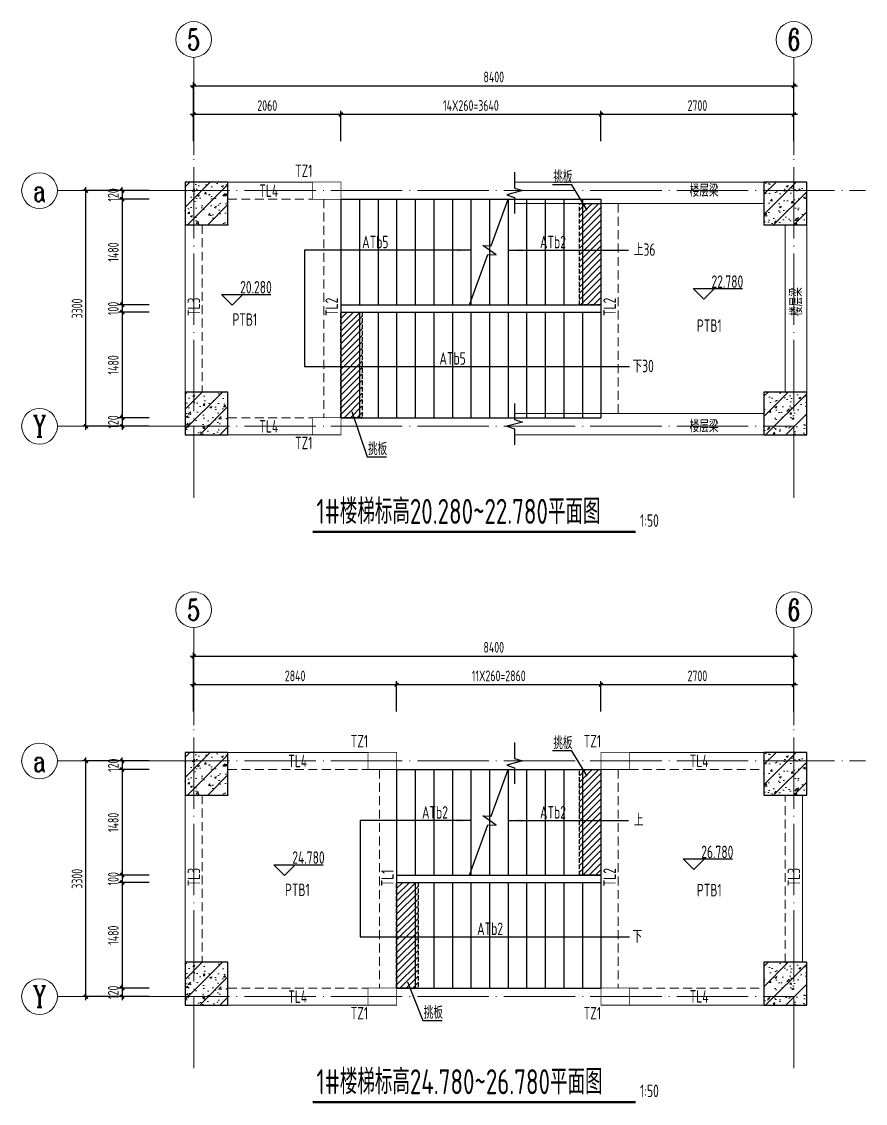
# Model space of a CAD drawing. Extents: x 56246 to 893198, y -950445 to -423535.
# Drawn here: x 212698 to 224505, y -483954 to -468805 of the extents above; entities that cross this region are included whole.
import ezdxf
from ezdxf.enums import TextEntityAlignment as Align

# ---------------------------------------------------------------- set-up
doc = ezdxf.new("R2010")
doc.units = 0
doc.header["$LTSCALE"] = 500
for name, pattern in [('CONTINOUS', [0]), ('DASH', [0.35, 0.25, -0.1]), ('DOTE', [2.42, 2, -0.2, 0.02, -0.2]), ('HIDDEN', [0.375, 0.25, -0.125])]:
    doc.linetypes.add(name, pattern=pattern)
for name, color, linetype, lineweight in [('0S-板-上层柱线', 6, 'Continuous', 18), ('0S-柱-线', 50, 'Continuous', 30), ('0S-梁-不可见', 4, 'HIDDEN', 18), ('0S-梁-线', 5, 'Continuous', 18), ('0S-楼梯-文字', 4, 'Continuous', 20), ('0S-轴线', 1, 'DOTE', 13), ('0S-轴线尺寸', 6, 'CONTINOUS', 18), ('0S-轴线编号', 6, 'CONTINOUS', 18), ('上层柱线', 6, 'Continuous', 18)]:
    doc.layers.add(name, color=color, linetype=linetype, lineweight=lineweight)
for name, color, linetype in [('PUB_DIM', 3, 'Continuous'), ('STAIR', 4, 'Continuous'), ('TEXT_LT', 90, 'Continuous'), ('THIN', 7, 'Continuous')]:
    doc.layers.add(name, color=color, linetype=linetype)
doc.styles.add('TSSD_Axis', font='complex.shx', dxfattribs={"width": 0.7, "bigfont": 'hztxt.shx'})
doc.styles.add('TSSD_DIMENSION', font='tssdeng.shx', dxfattribs={"width": 0.7, "bigfont": 'Hztxt.shx'})
doc.styles.add('TSSD_Rein', font='Tssdeng.shx', dxfattribs={"width": 0.7, "bigfont": 'hztxt.shx'})
doc.dimstyles.new('TSSD_50_50', dxfattribs={"dimtxt": 150, "dimasz": 50, "dimexe": 50, "dimexo": 125, "dimgap": 50, "dimtad": 1, "dimdec": 0, "dimzin": 0, "dimdsep": 46, "dimtxsty": 'TSSD_DIMENSION', "dimblk": 'ARCHTICK', "dimblk1": 'ARCHTICK', "dimblk2": 'ARCHTICK', "dimcen": 0, "dimdle": 50, "dimclrt": 7, "dimadec": 0, "dimazin": 0, "dimtfac": 1, "dimtdec": 0, "dimtix": 1, "dimtmove": 2, "dimatfit": 3, "dimfxl": 1, "dimtolj": 1, "dimtzin": 0, "dimarcsym": 0})
pattern_1 = [(45, (-153735.58, -28647.5), (-141.421356, 141.421356), []), (50, (-153735.58, -28647.5), (286.90407, -25.10085), [30, -330]), (355, (-153735.58, -28647.5), (-55.50053, 300.87685), [24, -264]), (100.4514, (-153711.67, -28649.6), (231.40375, 275.77582), [25.49608, -280.45684]), (46.1842, (-153735.58, -28567.5), (426.89642, -66.2076), [45, -495]), (96.6356, (-153700, -28573), (373.86508, 389.64715), [38.2441, -420.6852]), (351.1842, (-153735.6, -28567.5), (373.86478, 389.64744), [36, -396]), (21, (-153695.58, -28587.5), (238.76282, -161.04756), [30, -330]), (326, (-153695.58, -28587.5), (97.32613, 290.06002), [24, -264]), (71.4514, (-153675.68, -28600.92), (336.08905, 129.0122), [25.49608, -280.45684]), (37.5, (-153735.58, -28647.49), (4.863942, 133.157542), [2, -260.8, 2, -268, 2, -265]), (7.5, (-153735.58, -28647.5), (105.227815, 157.764685), [2, -152.8, 2, -254.8, 2, -101]), (327.5, (-153824.78, -28647.49), (213.528974, -9.021949), [2, -100, 2, -312, 2, -414]), (317.5, (-153864.78, -28647.5), (233.27447, 40.04199), [2, -130, 2, -207.2, 2, -294])]
pattern_2 = [(45, (-153735.58, -36634.2), (-141.421356, 141.421356), []), (50, (-153735.58, -36634.2), (286.90407, -25.10085), [30, -330]), (355, (-153735.58, -36634.2), (-55.50053, 300.87685), [24, -264]), (100.4514, (-153711.67, -36636.3), (231.40375, 275.77582), [25.49608, -280.45684]), (46.1842, (-153735.58, -36554.2), (426.89642, -66.2076), [45, -495]), (96.6356, (-153700, -36559.7), (373.86508, 389.64715), [38.2441, -420.6852]), (351.1842, (-153735.6, -36554.2), (373.86478, 389.64744), [36, -396]), (21, (-153695.58, -36574.2), (238.76282, -161.04756), [30, -330]), (326, (-153695.58, -36574.2), (97.32613, 290.06002), [24, -264]), (71.4514, (-153675.68, -36587.62), (336.08905, 129.0122), [25.49608, -280.45684]), (37.5, (-153735.58, -36634.2), (4.863942, 133.157542), [2, -260.8, 2, -268, 2, -265]), (7.5, (-153735.58, -36634.2), (105.227815, 157.764685), [2, -152.8, 2, -254.8, 2, -101]), (327.5, (-153824.78, -36634.2), (213.528974, -9.021949), [2, -100, 2, -312, 2, -414]), (317.5, (-153864.78, -36634.2), (233.27447, 40.04199), [2, -130, 2, -207.2, 2, -294])]

# ---------------------------------------------------------------- blocks, each defined once
blk = doc.blocks.new('ts_axno')
at = {"color": 0, "linetype": 'ByBlock', "lineweight": -2}
blk.add_circle((0, 0), 0.5, dxfattribs=at)
at = {"color": 0, "linetype": 'ByBlock', "lineweight": -2, "style": 'TSSD_Axis', "width": 0.7}
blk.add_attdef('A', text='', height=0.6, dxfattribs=at).set_placement((0, 0), align=Align.MIDDLE_CENTER)
blk = doc.blocks.new('_ArchTick')
at = {"color": 0, "linetype": 'ByBlock', "const_width": 0.5}
blk.add_lwpolyline([(-0.53, -0.53), (0.53, 0.53)], dxfattribs=at)
blk = doc.blocks.new('*D188')
at = {"layer": '0S-轴线尺寸', "color": 0, "lineweight": -2, "transparency": 16777216}
for p, q in [((215055, -469705), (223555, -469705)), ((215105, -470480), (215105, -469655)), ((223505, -470480), (223505, -469655))]:
    blk.add_line(p, q, dxfattribs=at)
at = {"layer": 'Defpoints', "color": 0, "transparency": 16777216}
for p in [(223505, -469705), (215105, -470605), (223505, -470605)]:
    blk.add_point(p, dxfattribs=at)
at = {"layer": '0S-轴线尺寸', "color": 0, "lineweight": -2, "transparency": 16777216, "xscale": 50, "yscale": 50, "zscale": 50, "rotation": 180}
blk.add_blockref('_ArchTick', (215105, -469705), dxfattribs=at)
at = {"layer": '0S-轴线尺寸', "color": 0, "lineweight": -2, "transparency": 16777216, "xscale": 50, "yscale": 50, "zscale": 50}
blk.add_blockref('_ArchTick', (223505, -469705), dxfattribs=at)
at = {"layer": '0S-轴线尺寸', "color": 7, "transparency": 16777216, "insert": (219305, -469580), "char_height": 150, "attachment_point": 5, "style": 'TSSD_DIMENSION'}
blk.add_mtext('\\A1;8400', dxfattribs=at)
blk = doc.blocks.new('*D189')
at = {"layer": '0S-轴线尺寸', "color": 0, "lineweight": -2, "transparency": 16777216}
for p, q in [((213598, -474522), (213598, -471122)), ((214480, -471172), (213548, -471172)), ((214480, -474472), (213548, -474472))]:
    blk.add_line(p, q, dxfattribs=at)
at = {"layer": 'Defpoints', "color": 0, "transparency": 16777216}
for p in [(213598, -471172), (214605, -471172), (214605, -474472)]:
    blk.add_point(p, dxfattribs=at)
at = {"layer": '0S-轴线尺寸', "color": 0, "lineweight": -2, "transparency": 16777216, "xscale": 50, "yscale": 50, "zscale": 50}
for p, rotation in [((213598, -471172), 90), ((213598, -474472), 270)]:
    blk.add_blockref('_ArchTick', p, dxfattribs=dict(at, rotation=rotation))
at = {"layer": '0S-轴线尺寸', "color": 7, "transparency": 16777216, "insert": (213473, -472822), "char_height": 150, "attachment_point": 5, "rotation": 90, "style": 'TSSD_DIMENSION'}
blk.add_mtext('\\A1;3300', dxfattribs=at)
blk = doc.blocks.new('*D190')
at = {"layer": '0S-轴线尺寸', "color": 0, "lineweight": -2, "transparency": 16777216}
for p, q in [((214480, -472872), (214055, -472872)), ((214105, -472822), (214105, -474402)), ((214480, -474352), (214055, -474352))]:
    blk.add_line(p, q, dxfattribs=at)
at = {"layer": 'Defpoints', "color": 0, "transparency": 16777216}
for p in [(214605, -472872), (214105, -474352), (214605, -474352)]:
    blk.add_point(p, dxfattribs=at)
at = {"layer": '0S-轴线尺寸', "color": 0, "lineweight": -2, "transparency": 16777216, "xscale": 50, "yscale": 50, "zscale": 50}
for p, rotation in [((214105, -472872), 90), ((214105, -474352), 270)]:
    blk.add_blockref('_ArchTick', p, dxfattribs=dict(at, rotation=rotation))
at = {"layer": '0S-轴线尺寸', "color": 7, "transparency": 16777216, "insert": (213980, -473612), "char_height": 150, "attachment_point": 5, "rotation": 90, "style": 'TSSD_DIMENSION'}
blk.add_mtext('\\A1;1480', dxfattribs=at)
blk = doc.blocks.new('*D191')
at = {"layer": '0S-轴线尺寸', "color": 0, "lineweight": -2, "transparency": 16777216}
for p, q in [((214105, -474352), (214105, -474302)), ((214480, -474352), (214055, -474352)), ((214105, -474352), (214105, -474472)), ((214480, -474472), (214055, -474472)), ((214105, -474472), (214105, -474522))]:
    blk.add_line(p, q, dxfattribs=at)
at = {"layer": 'Defpoints', "color": 0, "transparency": 16777216}
for p in [(214605, -474352), (214105, -474472), (214605, -474472)]:
    blk.add_point(p, dxfattribs=at)
at = {"layer": '0S-轴线尺寸', "color": 0, "lineweight": -2, "transparency": 16777216, "xscale": 50, "yscale": 50, "zscale": 50}
for p, rotation in [((214105, -474352), 270), ((214105, -474472), 90)]:
    blk.add_blockref('_ArchTick', p, dxfattribs=dict(at, rotation=rotation))
at = {"layer": '0S-轴线尺寸', "color": 7, "transparency": 16777216, "insert": (213980, -474412), "char_height": 150, "attachment_point": 5, "rotation": 90, "style": 'TSSD_DIMENSION'}
blk.add_mtext('\\A1;120', dxfattribs=at)
blk = doc.blocks.new('*D192')
at = {"layer": '0S-轴线尺寸', "color": 0, "lineweight": -2, "transparency": 16777216}
for p, q in [((214105, -471172), (214105, -471122)), ((214480, -471172), (214055, -471172)), ((214105, -471172), (214105, -471292)), ((214480, -471292), (214055, -471292)), ((214105, -471292), (214105, -471342))]:
    blk.add_line(p, q, dxfattribs=at)
at = {"layer": 'Defpoints', "color": 0, "transparency": 16777216}
for p in [(214605, -471172), (214105, -471292), (214605, -471292)]:
    blk.add_point(p, dxfattribs=at)
at = {"layer": '0S-轴线尺寸', "color": 0, "lineweight": -2, "transparency": 16777216, "xscale": 50, "yscale": 50, "zscale": 50}
for p, rotation in [((214105, -471172), 270), ((214105, -471292), 90)]:
    blk.add_blockref('_ArchTick', p, dxfattribs=dict(at, rotation=rotation))
at = {"layer": '0S-轴线尺寸', "color": 7, "transparency": 16777216, "insert": (213980, -471232), "char_height": 150, "attachment_point": 5, "rotation": 90, "style": 'TSSD_DIMENSION'}
blk.add_mtext('\\A1;120', dxfattribs=at)
blk = doc.blocks.new('*D193')
at = {"layer": '0S-轴线尺寸', "color": 0, "lineweight": -2, "transparency": 16777216}
for p, q in [((214480, -472772), (214055, -472772)), ((214105, -472772), (214105, -472722)), ((214105, -472772), (214105, -472872)), ((214480, -472872), (214055, -472872)), ((214105, -472872), (214105, -472922))]:
    blk.add_line(p, q, dxfattribs=at)
at = {"layer": 'Defpoints', "color": 0, "transparency": 16777216}
for p in [(214605, -472772), (214105, -472872), (214605, -472872)]:
    blk.add_point(p, dxfattribs=at)
at = {"layer": '0S-轴线尺寸', "color": 0, "lineweight": -2, "transparency": 16777216, "xscale": 50, "yscale": 50, "zscale": 50}
for p, rotation in [((214105, -472772), 270), ((214105, -472872), 90)]:
    blk.add_blockref('_ArchTick', p, dxfattribs=dict(at, rotation=rotation))
at = {"layer": '0S-轴线尺寸', "color": 7, "transparency": 16777216, "insert": (213980, -472822), "char_height": 150, "attachment_point": 5, "rotation": 90, "style": 'TSSD_DIMENSION'}
blk.add_mtext('\\A1;100', dxfattribs=at)
blk = doc.blocks.new('*D194')
at = {"layer": '0S-轴线尺寸', "color": 0, "lineweight": -2, "transparency": 16777216}
for p, q in [((214105, -471242), (214105, -472822)), ((214480, -471292), (214055, -471292)), ((214480, -472772), (214055, -472772))]:
    blk.add_line(p, q, dxfattribs=at)
at = {"layer": 'Defpoints', "color": 0, "transparency": 16777216}
for p in [(214605, -471292), (214105, -472772), (214605, -472772)]:
    blk.add_point(p, dxfattribs=at)
at = {"layer": '0S-轴线尺寸', "color": 0, "lineweight": -2, "transparency": 16777216, "xscale": 50, "yscale": 50, "zscale": 50}
for p, rotation in [((214105, -471292), 90), ((214105, -472772), 270)]:
    blk.add_blockref('_ArchTick', p, dxfattribs=dict(at, rotation=rotation))
at = {"layer": '0S-轴线尺寸', "color": 7, "transparency": 16777216, "insert": (213980, -472032), "char_height": 150, "attachment_point": 5, "rotation": 90, "style": 'TSSD_DIMENSION'}
blk.add_mtext('\\A1;1480', dxfattribs=at)
blk = doc.blocks.new('_ARROW')
blk.add_solid([(0, 0), (-1, 0.1), (-1, -0.1)])
blk = doc.blocks.new('*D185')
at = {"layer": '0S-轴线尺寸', "color": 0, "lineweight": -2, "transparency": 16777216}
for p, q in [((217165, -470480), (217165, -470055)), ((220805, -470480), (220805, -470055)), ((220855, -470105), (217115, -470105))]:
    blk.add_line(p, q, dxfattribs=at)
at = {"layer": 'Defpoints', "color": 0, "transparency": 16777216}
for p in [(217165, -470105), (217165, -470605), (220805, -470605)]:
    blk.add_point(p, dxfattribs=at)
at = {"layer": '0S-轴线尺寸', "color": 0, "lineweight": -2, "transparency": 16777216, "xscale": 50, "yscale": 50, "zscale": 50, "rotation": 180}
blk.add_blockref('_ArchTick', (217165, -470105), dxfattribs=at)
at = {"layer": '0S-轴线尺寸', "color": 0, "lineweight": -2, "transparency": 16777216, "xscale": 50, "yscale": 50, "zscale": 50}
blk.add_blockref('_ArchTick', (220805, -470105), dxfattribs=at)
at = {"layer": '0S-轴线尺寸', "color": 7, "transparency": 16777216, "insert": (218985, -469980), "char_height": 150, "attachment_point": 5, "style": 'TSSD_DIMENSION'}
blk.add_mtext('\\A1;14X260=3640', dxfattribs=at)
blk = doc.blocks.new('*D186')
at = {"layer": '0S-轴线尺寸', "color": 0, "lineweight": -2, "transparency": 16777216}
for p, q in [((215105, -470480), (215105, -470055)), ((217165, -470480), (217165, -470055)), ((217215, -470105), (215055, -470105))]:
    blk.add_line(p, q, dxfattribs=at)
at = {"layer": 'Defpoints', "color": 0, "transparency": 16777216}
for p in [(215105, -470105), (215105, -470605), (217165, -470605)]:
    blk.add_point(p, dxfattribs=at)
at = {"layer": '0S-轴线尺寸', "color": 0, "lineweight": -2, "transparency": 16777216, "xscale": 50, "yscale": 50, "zscale": 50, "rotation": 180}
blk.add_blockref('_ArchTick', (215105, -470105), dxfattribs=at)
at = {"layer": '0S-轴线尺寸', "color": 0, "lineweight": -2, "transparency": 16777216, "xscale": 50, "yscale": 50, "zscale": 50}
blk.add_blockref('_ArchTick', (217165, -470105), dxfattribs=at)
at = {"layer": '0S-轴线尺寸', "color": 7, "transparency": 16777216, "insert": (216135, -469980), "char_height": 150, "attachment_point": 5, "style": 'TSSD_DIMENSION'}
blk.add_mtext('\\A1;2060', dxfattribs=at)
blk = doc.blocks.new('*D187')
at = {"layer": '0S-轴线尺寸', "color": 0, "lineweight": -2, "transparency": 16777216}
for p, q in [((220805, -470480), (220805, -470055)), ((223505, -470480), (223505, -470055)), ((223555, -470105), (220755, -470105))]:
    blk.add_line(p, q, dxfattribs=at)
at = {"layer": 'Defpoints', "color": 0, "transparency": 16777216}
for p in [(220805, -470105), (220805, -470605), (223505, -470605)]:
    blk.add_point(p, dxfattribs=at)
at = {"layer": '0S-轴线尺寸', "color": 0, "lineweight": -2, "transparency": 16777216, "xscale": 50, "yscale": 50, "zscale": 50, "rotation": 180}
blk.add_blockref('_ArchTick', (220805, -470105), dxfattribs=at)
at = {"layer": '0S-轴线尺寸', "color": 0, "lineweight": -2, "transparency": 16777216, "xscale": 50, "yscale": 50, "zscale": 50}
blk.add_blockref('_ArchTick', (223505, -470105), dxfattribs=at)
at = {"layer": '0S-轴线尺寸', "color": 7, "transparency": 16777216, "insert": (222155, -469980), "char_height": 150, "attachment_point": 5, "style": 'TSSD_DIMENSION'}
blk.add_mtext('\\A1;2700', dxfattribs=at)
blk = doc.blocks.new('*D199')
at = {"layer": '0S-轴线尺寸', "color": 0, "lineweight": -2, "transparency": 16777216}
for p, q in [((215055, -477692), (223555, -477692)), ((215105, -478467), (215105, -477642)), ((223505, -478467), (223505, -477642))]:
    blk.add_line(p, q, dxfattribs=at)
at = {"layer": 'Defpoints', "color": 0, "transparency": 16777216}
for p in [(223505, -477692), (215105, -478592), (223505, -478592)]:
    blk.add_point(p, dxfattribs=at)
at = {"layer": '0S-轴线尺寸', "color": 0, "lineweight": -2, "transparency": 16777216, "xscale": 50, "yscale": 50, "zscale": 50, "rotation": 180}
blk.add_blockref('_ArchTick', (215105, -477692), dxfattribs=at)
at = {"layer": '0S-轴线尺寸', "color": 0, "lineweight": -2, "transparency": 16777216, "xscale": 50, "yscale": 50, "zscale": 50}
blk.add_blockref('_ArchTick', (223505, -477692), dxfattribs=at)
at = {"layer": '0S-轴线尺寸', "color": 7, "transparency": 16777216, "insert": (219305, -477567), "char_height": 150, "attachment_point": 5, "style": 'TSSD_DIMENSION'}
blk.add_mtext('\\A1;8400', dxfattribs=at)
blk = doc.blocks.new('*D200')
at = {"layer": '0S-轴线尺寸', "color": 0, "lineweight": -2, "transparency": 16777216}
for p, q in [((213598, -482509), (213598, -479109)), ((214480, -479159), (213548, -479159)), ((214480, -482459), (213548, -482459))]:
    blk.add_line(p, q, dxfattribs=at)
at = {"layer": 'Defpoints', "color": 0, "transparency": 16777216}
for p in [(213598, -479159), (214605, -479159), (214605, -482459)]:
    blk.add_point(p, dxfattribs=at)
at = {"layer": '0S-轴线尺寸', "color": 0, "lineweight": -2, "transparency": 16777216, "xscale": 50, "yscale": 50, "zscale": 50}
for p, rotation in [((213598, -479159), 90), ((213598, -482459), 270)]:
    blk.add_blockref('_ArchTick', p, dxfattribs=dict(at, rotation=rotation))
at = {"layer": '0S-轴线尺寸', "color": 7, "transparency": 16777216, "insert": (213473, -480809), "char_height": 150, "attachment_point": 5, "rotation": 90, "style": 'TSSD_DIMENSION'}
blk.add_mtext('\\A1;3300', dxfattribs=at)
blk = doc.blocks.new('*D201')
at = {"layer": '0S-轴线尺寸', "color": 0, "lineweight": -2, "transparency": 16777216}
for p, q in [((214105, -480809), (214105, -482389)), ((214480, -480859), (214055, -480859)), ((214480, -482339), (214055, -482339))]:
    blk.add_line(p, q, dxfattribs=at)
at = {"layer": 'Defpoints', "color": 0, "transparency": 16777216}
for p in [(214605, -480859), (214105, -482339), (214605, -482339)]:
    blk.add_point(p, dxfattribs=at)
at = {"layer": '0S-轴线尺寸', "color": 0, "lineweight": -2, "transparency": 16777216, "xscale": 50, "yscale": 50, "zscale": 50}
for p, rotation in [((214105, -480859), 90), ((214105, -482339), 270)]:
    blk.add_blockref('_ArchTick', p, dxfattribs=dict(at, rotation=rotation))
at = {"layer": '0S-轴线尺寸', "color": 7, "transparency": 16777216, "insert": (213980, -481599), "char_height": 150, "attachment_point": 5, "rotation": 90, "style": 'TSSD_DIMENSION'}
blk.add_mtext('\\A1;1480', dxfattribs=at)
blk = doc.blocks.new('*D202')
at = {"layer": '0S-轴线尺寸', "color": 0, "lineweight": -2, "transparency": 16777216}
for p, q in [((214105, -482339), (214105, -482289)), ((214480, -482339), (214055, -482339)), ((214480, -482459), (214055, -482459)), ((214105, -482339), (214105, -482459)), ((214105, -482459), (214105, -482509))]:
    blk.add_line(p, q, dxfattribs=at)
at = {"layer": 'Defpoints', "color": 0, "transparency": 16777216}
for p in [(214105, -482459), (214605, -482339), (214605, -482459)]:
    blk.add_point(p, dxfattribs=at)
at = {"layer": '0S-轴线尺寸', "color": 0, "lineweight": -2, "transparency": 16777216, "xscale": 50, "yscale": 50, "zscale": 50}
for p, rotation in [((214105, -482339), 270), ((214105, -482459), 90)]:
    blk.add_blockref('_ArchTick', p, dxfattribs=dict(at, rotation=rotation))
at = {"layer": '0S-轴线尺寸', "color": 7, "transparency": 16777216, "insert": (213980, -482399), "char_height": 150, "attachment_point": 5, "rotation": 90, "style": 'TSSD_DIMENSION'}
blk.add_mtext('\\A1;120', dxfattribs=at)
blk = doc.blocks.new('*D203')
at = {"layer": '0S-轴线尺寸', "color": 0, "lineweight": -2, "transparency": 16777216}
for p, q in [((214105, -479159), (214105, -479109)), ((214480, -479159), (214055, -479159)), ((214480, -479279), (214055, -479279)), ((214105, -479159), (214105, -479279)), ((214105, -479279), (214105, -479329))]:
    blk.add_line(p, q, dxfattribs=at)
at = {"layer": 'Defpoints', "color": 0, "transparency": 16777216}
for p in [(214105, -479279), (214605, -479159), (214605, -479279)]:
    blk.add_point(p, dxfattribs=at)
at = {"layer": '0S-轴线尺寸', "color": 0, "lineweight": -2, "transparency": 16777216, "xscale": 50, "yscale": 50, "zscale": 50}
for p, rotation in [((214105, -479159), 270), ((214105, -479279), 90)]:
    blk.add_blockref('_ArchTick', p, dxfattribs=dict(at, rotation=rotation))
at = {"layer": '0S-轴线尺寸', "color": 7, "transparency": 16777216, "insert": (213980, -479219), "char_height": 150, "attachment_point": 5, "rotation": 90, "style": 'TSSD_DIMENSION'}
blk.add_mtext('\\A1;120', dxfattribs=at)
blk = doc.blocks.new('*D204')
at = {"layer": '0S-轴线尺寸', "color": 0, "lineweight": -2, "transparency": 16777216}
for p, q in [((214480, -480759), (214055, -480759)), ((214105, -480759), (214105, -480709)), ((214105, -480759), (214105, -480859)), ((214480, -480859), (214055, -480859)), ((214105, -480859), (214105, -480909))]:
    blk.add_line(p, q, dxfattribs=at)
at = {"layer": 'Defpoints', "color": 0, "transparency": 16777216}
for p in [(214605, -480759), (214105, -480859), (214605, -480859)]:
    blk.add_point(p, dxfattribs=at)
at = {"layer": '0S-轴线尺寸', "color": 0, "lineweight": -2, "transparency": 16777216, "xscale": 50, "yscale": 50, "zscale": 50}
for p, rotation in [((214105, -480759), 270), ((214105, -480859), 90)]:
    blk.add_blockref('_ArchTick', p, dxfattribs=dict(at, rotation=rotation))
at = {"layer": '0S-轴线尺寸', "color": 7, "transparency": 16777216, "insert": (213980, -480809), "char_height": 150, "attachment_point": 5, "rotation": 90, "style": 'TSSD_DIMENSION'}
blk.add_mtext('\\A1;100', dxfattribs=at)
blk = doc.blocks.new('*D195')
at = {"layer": '0S-轴线尺寸', "color": 0, "lineweight": -2, "transparency": 16777216}
for p, q in [((214480, -479279), (214055, -479279)), ((214105, -479229), (214105, -480809)), ((214480, -480759), (214055, -480759))]:
    blk.add_line(p, q, dxfattribs=at)
at = {"layer": 'Defpoints', "color": 0, "transparency": 16777216}
for p in [(214605, -479279), (214105, -480759), (214605, -480759)]:
    blk.add_point(p, dxfattribs=at)
at = {"layer": '0S-轴线尺寸', "color": 0, "lineweight": -2, "transparency": 16777216, "xscale": 50, "yscale": 50, "zscale": 50}
for p, rotation in [((214105, -479279), 90), ((214105, -480759), 270)]:
    blk.add_blockref('_ArchTick', p, dxfattribs=dict(at, rotation=rotation))
at = {"layer": '0S-轴线尺寸', "color": 7, "transparency": 16777216, "insert": (213980, -480019), "char_height": 150, "attachment_point": 5, "rotation": 90, "style": 'TSSD_DIMENSION'}
blk.add_mtext('\\A1;1480', dxfattribs=at)
blk = doc.blocks.new('*D196')
at = {"layer": '0S-轴线尺寸', "color": 0, "lineweight": -2, "transparency": 16777216}
for p, q in [((220855, -478092), (217895, -478092)), ((217945, -478467), (217945, -478042)), ((220805, -478467), (220805, -478042))]:
    blk.add_line(p, q, dxfattribs=at)
at = {"layer": 'Defpoints', "color": 0, "transparency": 16777216}
for p in [(217945, -478092), (217945, -478592), (220805, -478592)]:
    blk.add_point(p, dxfattribs=at)
at = {"layer": '0S-轴线尺寸', "color": 0, "lineweight": -2, "transparency": 16777216, "xscale": 50, "yscale": 50, "zscale": 50, "rotation": 180}
blk.add_blockref('_ArchTick', (217945, -478092), dxfattribs=at)
at = {"layer": '0S-轴线尺寸', "color": 0, "lineweight": -2, "transparency": 16777216, "xscale": 50, "yscale": 50, "zscale": 50}
blk.add_blockref('_ArchTick', (220805, -478092), dxfattribs=at)
at = {"layer": '0S-轴线尺寸', "color": 7, "transparency": 16777216, "insert": (219375, -477967), "char_height": 150, "attachment_point": 5, "style": 'TSSD_DIMENSION'}
blk.add_mtext('\\A1;11X260=2860', dxfattribs=at)
blk = doc.blocks.new('*D197')
at = {"layer": '0S-轴线尺寸', "color": 0, "lineweight": -2, "transparency": 16777216}
for p, q in [((217995, -478092), (215055, -478092)), ((215105, -478467), (215105, -478042)), ((217945, -478467), (217945, -478042))]:
    blk.add_line(p, q, dxfattribs=at)
at = {"layer": 'Defpoints', "color": 0, "transparency": 16777216}
for p in [(215105, -478092), (215105, -478592), (217945, -478592)]:
    blk.add_point(p, dxfattribs=at)
at = {"layer": '0S-轴线尺寸', "color": 0, "lineweight": -2, "transparency": 16777216, "xscale": 50, "yscale": 50, "zscale": 50, "rotation": 180}
blk.add_blockref('_ArchTick', (215105, -478092), dxfattribs=at)
at = {"layer": '0S-轴线尺寸', "color": 0, "lineweight": -2, "transparency": 16777216, "xscale": 50, "yscale": 50, "zscale": 50}
blk.add_blockref('_ArchTick', (217945, -478092), dxfattribs=at)
at = {"layer": '0S-轴线尺寸', "color": 7, "transparency": 16777216, "insert": (216525, -477967), "char_height": 150, "attachment_point": 5, "style": 'TSSD_DIMENSION'}
blk.add_mtext('\\A1;2840', dxfattribs=at)
blk = doc.blocks.new('*D198')
at = {"layer": '0S-轴线尺寸', "color": 0, "lineweight": -2, "transparency": 16777216}
for p, q in [((223555, -478092), (220755, -478092)), ((220805, -478467), (220805, -478042)), ((223505, -478467), (223505, -478042))]:
    blk.add_line(p, q, dxfattribs=at)
at = {"layer": 'Defpoints', "color": 0, "transparency": 16777216}
for p in [(220805, -478092), (220805, -478592), (223505, -478592)]:
    blk.add_point(p, dxfattribs=at)
at = {"layer": '0S-轴线尺寸', "color": 0, "lineweight": -2, "transparency": 16777216, "xscale": 50, "yscale": 50, "zscale": 50, "rotation": 180}
blk.add_blockref('_ArchTick', (220805, -478092), dxfattribs=at)
at = {"layer": '0S-轴线尺寸', "color": 0, "lineweight": -2, "transparency": 16777216, "xscale": 50, "yscale": 50, "zscale": 50}
blk.add_blockref('_ArchTick', (223505, -478092), dxfattribs=at)
at = {"layer": '0S-轴线尺寸', "color": 7, "transparency": 16777216, "insert": (222155, -477967), "char_height": 150, "attachment_point": 5, "style": 'TSSD_DIMENSION'}
blk.add_mtext('\\A1;2700', dxfattribs=at)

msp = doc.modelspace()

# ---------------------------------------------------------------- hatches: boundary and pattern name
h = msp.add_hatch()
h.set_pattern_fill('ANSI31', color=256, scale=20)
h.set_pattern_definition([(45, (266587.66, -272873.116), (-44.90128, 44.90128), [])])
h.paths.add_polyline_path([(220505.3259, -472771.9469), (220505.3259, -471351.9469), (220805.3259, -471351.9469), (220805.3259, -472771.9469)])
h = msp.add_hatch()
h.set_pattern_fill('ANSI31', color=256, scale=20)
h.set_pattern_definition([(45, (263247.66, -274393.116), (-44.90128, 44.90128), [])])
h.paths.add_polyline_path([(217165.3259, -474351.9469), (217165.3259, -472871.9469), (217465.3259, -472871.9469), (217465.3259, -474351.9469)])
h = msp.add_hatch()
h.set_pattern_fill('ANSI31', color=256, scale=20)
h.set_pattern_definition([(45, (266587.66, -280799.82), (-44.90128, 44.90128), [])])
h.paths.add_polyline_path([(220505.3259, -480758.6476), (220505.3259, -479278.6476), (220805.3259, -479278.6476), (220805.3259, -480758.6476)])
h = msp.add_hatch()
h.set_pattern_fill('ANSI31', color=256, scale=20)
h.set_pattern_definition([(45, (264027.66, -282379.82), (-44.90128, 44.90128), [])])
h.paths.add_polyline_path([(217945.3259, -482338.6476), (217945.3259, -480858.6476), (218245.3259, -480858.6476), (218245.3259, -482338.6476)])
at = {"layer": '上层柱线'}
h = msp.add_hatch(dxfattribs=at)
h.set_pattern_fill('钢筋混凝土', color=256, scale=40, pattern_type=2)
h.set_pattern_definition(pattern_1)
h.paths.add_polyline_path([(215585.3259, -471651.9469), (215585.3259, -471051.9469), (214985.3259, -471051.9469), (214985.3259, -471651.9469)])
h = msp.add_hatch(dxfattribs=at)
h.set_pattern_fill('钢筋混凝土', color=256, scale=40, pattern_type=2)
h.set_pattern_definition(pattern_1)
h.paths.add_polyline_path([(223685.3259, -471651.9469), (223685.3259, -471051.9469), (223085.3259, -471051.9469), (223085.3259, -471651.9469)])
h = msp.add_hatch(dxfattribs=at)
h.set_pattern_fill('钢筋混凝土', color=256, scale=40, pattern_type=2)
h.set_pattern_definition(pattern_1)
h.paths.add_polyline_path([(215585.3259, -474591.9469), (215585.3259, -473991.9469), (214985.3259, -473991.9469), (214985.3259, -474591.9469)])
h = msp.add_hatch(dxfattribs=at)
h.set_pattern_fill('钢筋混凝土', color=256, scale=40, pattern_type=2)
h.set_pattern_definition(pattern_1)
h.paths.add_polyline_path([(223685.3259, -474591.9469), (223685.3259, -473991.9469), (223085.3259, -473991.9469), (223085.3259, -474591.9469)])
h = msp.add_hatch(dxfattribs=at)
h.set_pattern_fill('钢筋混凝土', color=256, scale=40, pattern_type=2)
h.set_pattern_definition(pattern_2)
h.paths.add_polyline_path([(215585.3259, -479638.6476), (215585.3259, -479038.6476), (214985.3259, -479038.6476), (214985.3259, -479638.6476)])
h = msp.add_hatch(dxfattribs=at)
h.set_pattern_fill('钢筋混凝土', color=256, scale=40, pattern_type=2)
h.set_pattern_definition(pattern_2)
h.paths.add_polyline_path([(223685.3259, -479638.6476), (223685.3259, -479038.6476), (223085.3259, -479038.6476), (223085.3259, -479638.6476)])
h = msp.add_hatch(dxfattribs=at)
h.set_pattern_fill('钢筋混凝土', color=256, scale=40, pattern_type=2)
h.set_pattern_definition(pattern_2)
h.paths.add_polyline_path([(215585.3259, -482578.6476), (215585.3259, -481978.6476), (214985.3259, -481978.6476), (214985.3259, -482578.6476)])
h = msp.add_hatch(dxfattribs=at)
h.set_pattern_fill('钢筋混凝土', color=256, scale=40, pattern_type=2)
h.set_pattern_definition(pattern_2)
h.paths.add_polyline_path([(223685.3259, -482578.6476), (223685.3259, -481978.6476), (223085.3259, -481978.6476), (223085.3259, -482578.6476)])

# ---------------------------------------------------------------- linework, layer by layer
at = {"linetype": 'DASH', "ltscale": 0.5}
for points in [[(220505.3259, -472771.9469), (220505.3259, -471351.9469), (220805.3259, -471351.9469), (220805.3259, -472771.9469)], [(217165.3259, -474351.9469), (217165.3259, -472871.9469), (217465.3259, -472871.9469), (217465.3259, -474351.9469)], [(220505.3259, -480758.6476), (220505.3259, -479278.6476), (220805.3259, -479278.6476), (220805.3259, -480758.6476)], [(217945.3259, -482338.6476), (217945.3259, -480858.6476), (218245.3259, -480858.6476), (218245.3259, -482338.6476)]]:
    msp.add_lwpolyline(points, close=True, dxfattribs=at)
at = {"layer": '0S-板-上层柱线', "const_width": 10}
for points in [[(216765.3259, -471291.9469), (216765.3259, -471051.9469), (217165.3259, -471051.9469), (217165.3259, -471291.9469)], [(216765.3259, -474591.9469), (216765.3259, -474351.9469), (217165.3259, -474351.9469), (217165.3259, -474591.9469)], [(217545.3259, -479278.6476), (217545.3259, -479038.6476), (217945.3259, -479038.6476), (217945.3259, -479278.6476)], [(220805.3259, -479278.6476), (220805.3259, -479038.6476), (221205.3259, -479038.6476), (221205.3259, -479278.6476)], [(217545.3259, -482578.6476), (217545.3259, -482338.6476), (217945.3259, -482338.6476), (217945.3259, -482578.6476)], [(220805.3259, -482578.6476), (220805.3259, -482338.6476), (221205.3259, -482338.6476), (221205.3259, -482578.6476)]]:
    msp.add_lwpolyline(points, close=True, dxfattribs=at)
at = {"layer": '0S-柱-线'}
for points in [[(215585.3259, -471651.9469), (215585.3259, -471051.9469), (214985.3259, -471051.9469), (214985.3259, -471651.9469)], [(223685.3259, -471651.9469), (223685.3259, -471051.9469), (223085.3259, -471051.9469), (223085.3259, -471651.9469)], [(215585.3259, -474591.9469), (215585.3259, -473991.9469), (214985.3259, -473991.9469), (214985.3259, -474591.9469)], [(223685.3259, -474591.9469), (223685.3259, -473991.9469), (223085.3259, -473991.9469), (223085.3259, -474591.9469)], [(215585.3259, -479638.6476), (215585.3259, -479038.6476), (214985.3259, -479038.6476), (214985.3259, -479638.6476)], [(223685.3259, -479638.6476), (223685.3259, -479038.6476), (223085.3259, -479038.6476), (223085.3259, -479638.6476)], [(215585.3259, -482578.6476), (215585.3259, -481978.6476), (214985.3259, -481978.6476), (214985.3259, -482578.6476)], [(223685.3259, -482578.6476), (223685.3259, -481978.6476), (223085.3259, -481978.6476), (223085.3259, -482578.6476)]]:
    msp.add_lwpolyline(points, close=True, dxfattribs=at)
at = {"layer": '0S-梁-不可见'}
for p, q in [((215585.3259, -471291.9469), (216765.3259, -471291.9469)), ((216925.3259, -471291.9469), (216925.3259, -474351.9469)), ((221045.3259, -471351.9469), (221045.3259, -474291.9469)), ((215225.3259, -471651.9469), (215225.3259, -473991.9469)), ((215585.3259, -474351.9469), (216765.3259, -474351.9469)), ((215585.3259, -479278.6476), (217545.3259, -479278.6476)), ((217705.3259, -479278.6476), (217705.3259, -482338.6476)), ((221045.3259, -479278.6476), (221045.3259, -482338.6476)), ((221205.3259, -479278.6476), (223085.3259, -479278.6476)), ((215225.3259, -479638.6476), (215225.3259, -481978.6476)), ((223385.3259, -481978.6476), (223385.3259, -479638.6476)), ((215585.3259, -482338.6476), (217545.3259, -482338.6476)), ((221205.3259, -482338.6476), (223085.3259, -482338.6476))]:
    msp.add_line(p, q, dxfattribs=at)
at = {"layer": '0S-梁-线'}
for p, q in [((215585.3259, -471051.9469), (216765.3259, -471051.9469)), ((219597.1013, -471051.9469), (223085.3259, -471051.9469)), ((217165.3259, -471351.9469), (217165.3259, -474351.9469)), ((219597.1013, -471351.9469), (223085.3259, -471351.9469)), ((220805.3259, -471351.9469), (220805.3259, -474291.9469)), ((214985.3259, -471651.9469), (214985.3259, -473991.9469)), ((223385.3259, -473991.9469), (223385.3259, -471651.9469)), ((223685.3259, -473991.9469), (223685.3259, -471651.9469)), ((219597.1013, -474291.9469), (223085.3259, -474291.9469)), ((215585.3259, -474591.9469), (216765.3259, -474591.9469)), ((219597.1013, -474591.9469), (223085.3259, -474591.9469)), ((215585.3259, -479038.6476), (217545.3259, -479038.6476)), ((221205.3259, -479038.6476), (223085.3259, -479038.6476)), ((220805.3259, -479278.6476), (220805.3259, -482338.6476)), ((217945.3259, -479338.6476), (217945.3259, -482338.6476)), ((214985.3259, -479638.6476), (214985.3259, -481978.6476)), ((223625.3259, -481978.6476), (223625.3259, -479638.6476)), ((215585.3259, -482578.6476), (217545.3259, -482578.6476)), ((221205.3259, -482578.6476), (223085.3259, -482578.6476))]:
    msp.add_line(p, q, dxfattribs=at)
at = {"layer": '0S-楼梯-文字', "const_width": 35}
for points in [[(216769.3149, -475949.6953), (221291.3464, -475949.6953)], [(216769.3149, -483936.3961), (221291.3464, -483936.3961)]]:
    msp.add_lwpolyline(points, dxfattribs=at)
at = {"layer": '0S-轴线'}
for p, q in [((215105.3259, -475471.9469), (215105.3259, -470671.9469)), ((223505.3259, -475471.9469), (223505.3259, -470671.9469)), ((214605.3259, -471171.9469), (224505.3259, -471171.9469)), ((214605.3259, -474471.9469), (223505.3259, -474471.9469)), ((215105.3259, -483458.6476), (215105.3259, -478658.6476)), ((223505.3259, -483458.6476), (223505.3259, -478658.6476)), ((214605.3259, -479158.6476), (224505.3259, -479158.6476)), ((214605.3259, -482458.6476), (223505.3259, -482458.6476))]:
    msp.add_line(p, q, dxfattribs=at)
at = {"layer": '0S-轴线编号'}
for p, q in [((215105.3259, -470671.9469), (215105.3259, -469305.1597)), ((223505.3259, -470671.9469), (223505.3259, -469305.1597)), ((214605.3259, -471171.9469), (213197.7157, -471171.9469)), ((214605.3259, -474471.9469), (213197.7157, -474471.9469)), ((215105.3259, -478658.6476), (215105.3259, -477291.8604)), ((223505.3259, -478658.6476), (223505.3259, -477291.8604)), ((214605.3259, -479158.6476), (213197.7157, -479158.6476)), ((214605.3259, -482458.6476), (213197.7157, -482458.6476))]:
    msp.add_line(p, q, dxfattribs=at)
at = {"layer": 'PUB_DIM'}
for p, q in [((215642.9439, -472775.1934), (215492.9439, -472625.1934)), ((215492.9439, -472625.1934), (215792.9439, -472625.1934)), ((215792.9439, -472625.1934), (215642.9439, -472775.1934)), ((215642.9439, -472625.1934), (216182.9439, -472625.1934)), ((222244.4333, -472693.82), (222094.4333, -472543.82)), ((222094.4333, -472543.82), (222394.4333, -472543.82)), ((222394.4333, -472543.82), (222244.4333, -472693.82)), ((222244.4333, -472543.82), (222784.4333, -472543.82)), ((216377.8095, -480761.8942), (216227.8095, -480611.8942)), ((216227.8095, -480611.8942), (216527.8095, -480611.8942)), ((216527.8095, -480611.8942), (216377.8095, -480761.8942)), ((216377.8095, -480611.8942), (216917.8095, -480611.8942)), ((222103.8162, -480680.5208), (221953.8162, -480530.5208)), ((221953.8162, -480530.5208), (222253.8162, -480530.5208)), ((222253.8162, -480530.5208), (222103.8162, -480680.5208)), ((222103.8162, -480530.5208), (222643.8162, -480530.5208))]:
    msp.add_line(p, q, dxfattribs=at)
for points in [[(218985.3259, -472006.9469), (216655.6837, -472006.9469), (216655.6837, -473636.9469), (221202.6693, -473636.9469)], [(219505.3259, -472006.9469), (221191.8984, -472006.9469)], [(218985.3259, -479993.6476), (217435.6837, -479993.6476), (217435.6837, -481623.6476), (221202.6693, -481623.6476)], [(219505.3259, -479993.6476), (221191.8984, -479993.6476)]]:
    msp.add_lwpolyline(points, dxfattribs=at)
at = {"layer": 'STAIR'}
for p, q in [((217165.3259, -471291.9469), (217165.3259, -472771.9469)), ((217165.3259, -471291.9469), (220805.3259, -471291.9469)), ((217425.3259, -471291.9469), (217425.3259, -472771.9469)), ((217685.3259, -471291.9469), (217685.3259, -472771.9469)), ((217945.3259, -471291.9469), (217945.3259, -472771.9469)), ((218205.3259, -471291.9469), (218205.3259, -472771.9469)), ((218465.3259, -471291.9469), (218465.3259, -472771.9469)), ((218725.3259, -471291.9469), (218725.3259, -472771.9469)), ((218985.3259, -471291.9469), (218985.3259, -472771.9469)), ((219245.3259, -471291.9469), (219245.3259, -472771.9469)), ((219267.5392, -471945.8603), (219505.3259, -471291.9469)), ((219505.3259, -471291.9469), (219505.3259, -472771.9469)), ((219765.3259, -471291.9469), (219765.3259, -472771.9469)), ((220025.3259, -471291.9469), (220025.3259, -472771.9469)), ((220285.3259, -471291.9469), (220285.3259, -472771.9469)), ((220545.3259, -471291.9469), (220545.3259, -472771.9469)), ((220805.3259, -471291.9469), (220805.3259, -472771.9469)), ((219338.4509, -472072.7324), (219152.2009, -471941.1613)), ((219152.2009, -471941.1613), (219267.5392, -471945.8603)), ((218967.1441, -472771.9469), (219223.1126, -472068.0334)), ((219223.1126, -472068.0334), (219338.4509, -472072.7324)), ((217165.3259, -472771.9469), (220805.3259, -472771.9469)), ((217165.3259, -472771.9469), (217165.3259, -472871.9469)), ((220805.3259, -472771.9469), (220805.3259, -472871.9469)), ((217165.3259, -472871.9469), (220805.3259, -472871.9469)), ((217165.3259, -472871.9469), (217165.3259, -474351.9469)), ((217425.3259, -472871.9469), (217425.3259, -474351.9469)), ((217685.3259, -472871.9469), (217685.3259, -474351.9469)), ((217945.3259, -472871.9469), (217945.3259, -474351.9469)), ((218205.3259, -472871.9469), (218205.3259, -474351.9469)), ((218465.3259, -472871.9469), (218465.3259, -474351.9469)), ((218725.3259, -472871.9469), (218725.3259, -474351.9469)), ((218985.3259, -472871.9469), (218985.3259, -474351.9469)), ((219245.3259, -472871.9469), (219245.3259, -474351.9469)), ((219505.3259, -472871.9469), (219505.3259, -474351.9469)), ((219765.3259, -472871.9469), (219765.3259, -474351.9469)), ((220025.3259, -472871.9469), (220025.3259, -474351.9469)), ((220285.3259, -472871.9469), (220285.3259, -474351.9469)), ((220545.3259, -472871.9469), (220545.3259, -474351.9469)), ((220805.3259, -472871.9469), (220805.3259, -474351.9469)), ((217165.3259, -474351.9469), (220805.3259, -474351.9469)), ((217945.3259, -479278.6476), (217945.3259, -480758.6476)), ((217945.3259, -479278.6476), (220805.3259, -479278.6476)), ((218205.3259, -479278.6476), (218205.3259, -480758.6476)), ((218465.3259, -479278.6476), (218465.3259, -480758.6476)), ((218725.3259, -479278.6476), (218725.3259, -480758.6476)), ((218985.3259, -479278.6476), (218985.3259, -480758.6476)), ((219245.3259, -479278.6476), (219245.3259, -480758.6476)), ((219267.5392, -479932.561), (219505.3259, -479278.6476)), ((219505.3259, -479278.6476), (219505.3259, -480758.6476)), ((219765.3259, -479278.6476), (219765.3259, -480758.6476)), ((220025.3259, -479278.6476), (220025.3259, -480758.6476)), ((220285.3259, -479278.6476), (220285.3259, -480758.6476)), ((220545.3259, -479278.6476), (220545.3259, -480758.6476)), ((220805.3259, -479278.6476), (220805.3259, -480758.6476)), ((218967.1441, -480758.6476), (219223.1126, -480054.7342)), ((219338.4509, -480059.4332), (219152.2009, -479927.8621)), ((219152.2009, -479927.8621), (219267.5392, -479932.561)), ((219223.1126, -480054.7342), (219338.4509, -480059.4332)), ((217945.3259, -480758.6476), (220805.3259, -480758.6476)), ((217945.3259, -480758.6476), (217945.3259, -480858.6476)), ((220805.3259, -480758.6476), (220805.3259, -480858.6476)), ((217945.3259, -480858.6476), (220805.3259, -480858.6476)), ((217945.3259, -480858.6476), (217945.3259, -482338.6476)), ((218205.3259, -480858.6476), (218205.3259, -482338.6476)), ((218465.3259, -480858.6476), (218465.3259, -482338.6476)), ((218725.3259, -480858.6476), (218725.3259, -482338.6476)), ((218985.3259, -480858.6476), (218985.3259, -482338.6476)), ((219245.3259, -480858.6476), (219245.3259, -482338.6476)), ((219505.3259, -480858.6476), (219505.3259, -482338.6476)), ((219765.3259, -480858.6476), (219765.3259, -482338.6476)), ((220025.3259, -480858.6476), (220025.3259, -482338.6476)), ((220285.3259, -480858.6476), (220285.3259, -482338.6476)), ((220545.3259, -480858.6476), (220545.3259, -482338.6476)), ((220805.3259, -480858.6476), (220805.3259, -482338.6476)), ((217945.3259, -482338.6476), (220805.3259, -482338.6476))]:
    msp.add_line(p, q, dxfattribs=at)
at = {"layer": 'TEXT_LT'}
for points in [[(220614.195, -471447.1589), (220397.6106, -471090.4847), (220125.6573, -471090.4847)], [(217316.4569, -474264.2209), (217533.0412, -474899.1303), (217804.9945, -474899.1303)], [(220614.195, -479373.8596), (220397.6106, -479017.1854), (220125.6573, -479017.1854)], [(218096.4569, -482250.9217), (218313.0412, -482793.2437), (218584.9945, -482793.2437)]]:
    msp.add_lwpolyline(points, dxfattribs=at)
at = {"layer": 'THIN'}
for points in [[(219597.1013, -470911.9469), (219597.1013, -471136.9469), (219707.1013, -471171.9469), (219487.1013, -471231.9469), (219597.1013, -471266.9469), (219597.1013, -471491.9469)], [(219597.1013, -474151.9469), (219597.1013, -474376.9469), (219707.1013, -474411.9469), (219487.1013, -474471.9469), (219597.1013, -474506.9469), (219597.1013, -474731.9469)], [(219597.1013, -478898.6476), (219597.1013, -479123.6476), (219707.1013, -479158.6476), (219487.1013, -479218.6476), (219597.1013, -479253.6476), (219597.1013, -479478.6476)]]:
    msp.add_lwpolyline(points, dxfattribs=at)
at = {"layer": '上层柱线'}
for points in [[(215585.3259, -471651.9469), (215585.3259, -471051.9469), (214985.3259, -471051.9469), (214985.3259, -471651.9469)], [(223685.3259, -471651.9469), (223685.3259, -471051.9469), (223085.3259, -471051.9469), (223085.3259, -471651.9469)], [(215585.3259, -474591.9469), (215585.3259, -473991.9469), (214985.3259, -473991.9469), (214985.3259, -474591.9469)], [(223685.3259, -474591.9469), (223685.3259, -473991.9469), (223085.3259, -473991.9469), (223085.3259, -474591.9469)], [(215585.3259, -479638.6476), (215585.3259, -479038.6476), (214985.3259, -479038.6476), (214985.3259, -479638.6476)], [(223685.3259, -479638.6476), (223685.3259, -479038.6476), (223085.3259, -479038.6476), (223085.3259, -479638.6476)], [(215585.3259, -482578.6476), (215585.3259, -481978.6476), (214985.3259, -481978.6476), (214985.3259, -482578.6476)], [(223685.3259, -482578.6476), (223685.3259, -481978.6476), (223085.3259, -481978.6476), (223085.3259, -482578.6476)]]:
    msp.add_lwpolyline(points, close=True, dxfattribs=at)

# ---------------------------------------------------------------- block references
at = {"layer": '0S-轴线编号'}
ref = msp.add_blockref('ts_axno', (215105.3254, -469055.1597), dxfattribs=dict(at, xscale=-500, yscale=500, zscale=500, rotation=180))
ref.add_attrib('5', '5', dxfattribs={"height": 300, "style": 'TSSD_Axis', "width": 0.7}).set_placement((215105.3254, -469055.1597), align=Align.MIDDLE_CENTER)
ref = msp.add_blockref('ts_axno', (223505.3259, -469055.1597), dxfattribs=dict(at, xscale=-500, yscale=500, zscale=500, rotation=180))
ref.add_attrib('6', '6', dxfattribs={"height": 300, "style": 'TSSD_Axis', "width": 0.7}).set_placement((223505.3259, -469055.1597), align=Align.MIDDLE_CENTER)
ref = msp.add_blockref('ts_axno', (212947.7157, -471171.9469), dxfattribs=dict(at, xscale=500, yscale=500, zscale=500))
ref.add_attrib('Y', 'a', dxfattribs={"height": 300, "style": 'TSSD_Axis', "width": 0.7}).set_placement((212947.7157, -471171.9469), align=Align.MIDDLE_CENTER)
ref = msp.add_blockref('ts_axno', (212947.7157, -474471.9469), dxfattribs=dict(at, xscale=500, yscale=500, zscale=500))
ref.add_attrib('Y', 'Y', dxfattribs={"height": 300, "style": 'TSSD_Axis', "width": 0.7}).set_placement((212947.7157, -474471.9469), align=Align.MIDDLE_CENTER)
ref = msp.add_blockref('ts_axno', (215105.3254, -477041.8604), dxfattribs=dict(at, xscale=-500, yscale=500, zscale=500, rotation=180))
ref.add_attrib('5', '5', dxfattribs={"height": 300, "style": 'TSSD_Axis', "width": 0.7}).set_placement((215105.3254, -477041.8604), align=Align.MIDDLE_CENTER)
ref = msp.add_blockref('ts_axno', (223505.3259, -477041.8604), dxfattribs=dict(at, xscale=-500, yscale=500, zscale=500, rotation=180))
ref.add_attrib('6', '6', dxfattribs={"height": 300, "style": 'TSSD_Axis', "width": 0.7}).set_placement((223505.3259, -477041.8604), align=Align.MIDDLE_CENTER)
ref = msp.add_blockref('ts_axno', (212947.7157, -479158.6476), dxfattribs=dict(at, xscale=500, yscale=500, zscale=500))
ref.add_attrib('Y', 'a', dxfattribs={"height": 300, "style": 'TSSD_Axis', "width": 0.7}).set_placement((212947.7157, -479158.6476), align=Align.MIDDLE_CENTER)
ref = msp.add_blockref('ts_axno', (212947.7157, -482458.6476), dxfattribs=dict(at, xscale=500, yscale=500, zscale=500))
ref.add_attrib('Y', 'Y', dxfattribs={"height": 300, "style": 'TSSD_Axis', "width": 0.7}).set_placement((212947.7157, -482458.6476), align=Align.MIDDLE_CENTER)
at = {"layer": 'PUB_DIM', "xscale": 200, "yscale": 200, "zscale": 200}
for p in [(218985.3259, -472006.9469), (218985.3259, -479993.6476)]:
    msp.add_blockref('_ARROW', p, dxfattribs=at)
at = {"layer": 'PUB_DIM', "xscale": 200, "yscale": 200, "zscale": 200, "rotation": 180}
for p in [(219505.3259, -472006.9469), (219505.3259, -479993.6476)]:
    msp.add_blockref('_ARROW', p, dxfattribs=at)

# ---------------------------------------------------------------- texts
at = {"layer": '0S-楼梯-文字', "width": 0.7}
for s, height, style, p in [('TZ1', 175, 'TSSD_Rein', (216523.3881, -470982.5935)), ('TL4', 175, 'TSSD_Rein', (216023.8955, -471260.268)), ('楼层梁', 175, 'TSSD_Rein', (222046.7874, -471257.4127)), ('上36', 175, 'TSSD_Rein', (221265.6245, -472085.249)), ('PTB1', 175, 'TSSD_Rein', (215648.0708, -473064.5564)), ('PTB1', 175, 'TSSD_Rein', (222148.0611, -473149.4248)), ('下30', 175, 'TSSD_Rein', (221247.4949, -473715.5825)), ('TL4', 175, 'TSSD_Rein', (216023.8955, -474560.268)), ('楼层梁', 175, 'TSSD_Rein', (222046.7874, -474557.4127)), ('TZ1', 175, 'TSSD_Rein', (216523.3881, -474792.6188)), ('1#楼梯标高20.280~22.780平面图', 350, 'TSSD_DIMENSION', (216823.7581, -475838.967)), ('1:50', 175, 'TSSD_Rein', (221352.9996, -475879.6953)), ('TZ1', 175, 'TSSD_Rein', (217303.3881, -478969.2942)), ('TZ1', 175, 'TSSD_Rein', (220563.3881, -478969.2942)), ('TL4', 175, 'TSSD_Rein', (216428.797, -479246.9688)), ('TL4', 175, 'TSSD_Rein', (222046.7874, -479244.1134)), ('上', 175, 'TSSD_Rein', (221265.6245, -480071.9497)), ('PTB1', 175, 'TSSD_Rein', (216382.9364, -481051.2572)), ('PTB1', 175, 'TSSD_Rein', (222148.0611, -481055.0973)), ('下', 175, 'TSSD_Rein', (221247.4949, -481702.2833)), ('TL4', 175, 'TSSD_Rein', (216428.797, -482546.9688)), ('TL4', 175, 'TSSD_Rein', (222046.7874, -482544.1134)), ('TZ1', 175, 'TSSD_Rein', (217303.3881, -482779.3196)), ('TZ1', 175, 'TSSD_Rein', (220563.3881, -482779.3196)), ('1#楼梯标高24.780~26.780平面图', 350, 'TSSD_DIMENSION', (216823.7581, -483825.6677)), ('1:50', 175, 'TSSD_Rein', (221352.9996, -483866.3961))]:
    msp.add_text(s, height=height, dxfattribs=dict(at, style=style)).set_placement(p)
at = {"layer": '0S-楼梯-文字', "style": 'TSSD_Rein', "width": 0.7}
for s, p in [('20.280', (215977.0463, -472524.3412)), ('22.780', (222574.0583, -472445.9622)), ('26.780', (222433.4412, -480432.663)), ('24.780', (216711.9119, -480511.0419))]:
    msp.add_text(s, height=175, dxfattribs=at).set_placement(p, align=Align.MIDDLE)
for s, p in [('楼层梁', (223623.6235, -472927.6337)), ('TL3', (215195.6917, -472927.6337)), ('TL2', (217123.9398, -472927.6337)), ('TL2', (221013.9398, -472927.6337)), ('TL3', (215195.6917, -480914.3345)), ('TL2', (221013.9398, -480914.3345)), ('TL3', (223592.2816, -480914.3345)), ('TL1', (217903.9398, -480914.3345))]:
    msp.add_text(s, height=175, rotation=90, dxfattribs=at).set_placement(p)
at = {"layer": 'TEXT_LT', "style": 'TSSD_Rein', "width": 0.7}
for rotation, p in [(0.00000003, (220137.4066, -471066.6775, 33.9)), (359.99999997, (217544.387, -474875.3232, 33.9)), (0.00000003, (220137.4066, -478993.3783, 33.9)), (359.99999997, (218324.387, -482769.4366, 33.9))]:
    msp.add_text('挑板', height=175, rotation=rotation, dxfattribs=at).set_placement(p)
for s, p in [('ATb5', (217462.9378, -471978.3735)), ('ATb2', (219951.9044, -471978.3735)), ('ATb5', (218544.687, -473609.5441)), ('ATb2', (218300.2937, -479966.2449)), ('ATb2', (219951.9044, -479965.0742)), ('ATb2', (219071.9457, -481596.2449))]:
    msp.add_text(s, height=175, dxfattribs=at).set_placement(p)

# ---------------------------------------------------------------- dimensions: what is measured, and where the dimension line sits
at = {"layer": '0S-轴线尺寸'}
for base, p1, p2, angle, picture, middle in [((223505.3259, -469705.1597), (215105.3259, -470605.1597), (223505.3259, -470605.1597), 180, '*D188', (219305.3259, -469580.1597)), ((213597.7157, -471171.9469), (214605.3259, -474471.9469), (214605.3259, -471171.9469), 90, '*D189', (213472.7157, -472821.9469)), ((223505.3259, -477691.8604), (215105.3259, -478591.8604), (223505.3259, -478591.8604), 180, '*D199', (219305.3259, -477566.8604)), ((213597.7157, -479158.6476), (214605.3259, -482458.6476), (214605.3259, -479158.6476), 90, '*D200', (213472.7157, -480808.6476))]:
    dim = msp.add_linear_dim(base=base, p1=p1, p2=p2, angle=angle, dimstyle='TSSD_50_50', dxfattribs=at)
    dim.commit()
    dim.dimension.update_dxf_attribs({"geometry": picture, "text_midpoint": middle})
for p1, p2, picture, middle in [((217165.3259, -470605.1597), (215105.3259, -470605.1597), '*D186', (216135.3259, -469980.1597)), ((223505.3259, -470605.1597), (220805.3259, -470605.1597), '*D187', (222155.3259, -469980.1597)), ((214605.3259, -471171.9469), (214605.3259, -471291.9469), '*D192', (213980.3259, -471231.9469)), ((214605.3259, -471291.9469), (214605.3259, -472771.9469), '*D194', (213980.3259, -472031.9469)), ((214605.3259, -472771.9469), (214605.3259, -472871.9469), '*D193', (213980.3259, -472821.9469)), ((214605.3259, -472871.9469), (214605.3259, -474351.9469), '*D190', (213980.3259, -473611.9469)), ((214605.3259, -474351.9469), (214605.3259, -474471.9469), '*D191', (213980.3259, -474411.9469)), ((217945.3259, -478591.8604), (215105.3259, -478591.8604), '*D197', (216525.3259, -477966.8604)), ((223505.3259, -478591.8604), (220805.3259, -478591.8604), '*D198', (222155.3259, -477966.8604)), ((214605.3259, -479158.6476), (214605.3259, -479278.6476), '*D203', (213980.3259, -479218.6476)), ((214605.3259, -479278.6476), (214605.3259, -480758.6476), '*D195', (213980.3259, -480018.6476)), ((214605.3259, -480758.6476), (214605.3259, -480858.6476), '*D204', (213980.3259, -480808.6476)), ((214605.3259, -480858.6476), (214605.3259, -482338.6476), '*D201', (213980.3259, -481598.6476)), ((214605.3259, -482338.6476), (214605.3259, -482458.6476), '*D202', (213980.3259, -482398.6476))]:
    dim = msp.add_aligned_dim(p1=p1, p2=p2, distance=-500, dimstyle='TSSD_50_50', dxfattribs=at)
    dim.commit()
    dim.dimension.update_dxf_attribs({"geometry": picture, "text_midpoint": middle})
for p1, p2, text, picture, middle in [((220805.3259, -470605.1597), (217165.3259, -470605.1597), '14X260=<>', '*D185', (218985.3259, -469980.1597)), ((220805.3259, -478591.8604), (217945.3259, -478591.8604), '11X260=<>', '*D196', (219375.3259, -477966.8604))]:
    dim = msp.add_aligned_dim(p1=p1, p2=p2, distance=-500, text=text, dimstyle='TSSD_50_50', dxfattribs=at)
    dim.commit()
    dim.dimension.update_dxf_attribs({"geometry": picture, "text_midpoint": middle})

doc.saveas('drawing.dxf')
